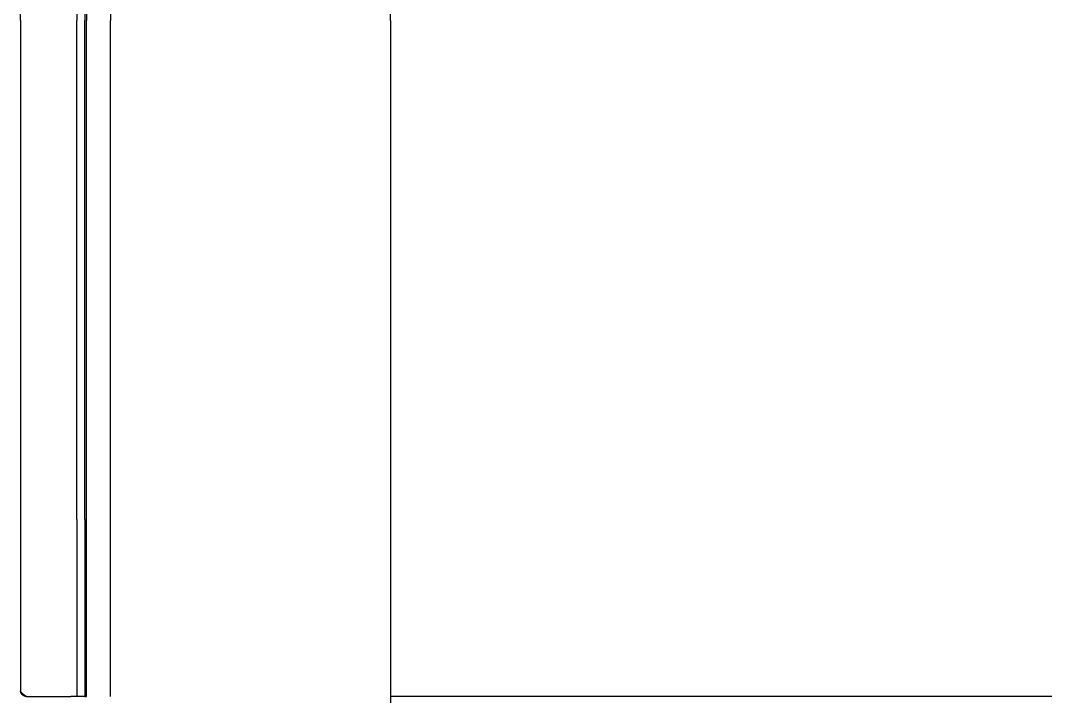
# Model space of a CAD drawing. Header units: millimetres. Extents: x -1480 to 5249, y -840 to 3860.
# Drawn here: x 1160 to 1797, y 230 to 650 of the extents above; entities that cross this region are included whole.
import ezdxf

# ---------------------------------------------------------------- set-up
doc = ezdxf.new("R2010")
doc.units = ezdxf.units.MM
doc.header["$MEASUREMENT"] = 0
doc.layers.add('Utwórz2D linie widoczne', color=7, linetype='Continuous', true_color=0x000000)

msp = doc.modelspace()

# ---------------------------------------------------------------- linework, layer by layer
at = {"layer": 'Utwórz2D linie widoczne'}
for p, q in [((1200.58, 1069.86), (1200.58, 649.86)), ((1215.58, 1069.86), (1215.58, 649.86)), ((1389.57, 649.86), (1389.57, 1069.86)), ((1159.57, 649.86), (1159.57, 959.86)), ((1194.57, 959.86), (1194.57, 649.86)), ((1199.57, 959.86), (1199.57, 649.86)), ((1159.57, 649.86), (1159.57, 339.86)), ((1194.57, 339.86), (1194.57, 649.86)), ((1199.57, 339.86), (1199.57, 649.86)), ((1200.58, 229.86), (1200.58, 649.86)), ((1215.58, 229.86), (1215.58, 649.86)), ((1389.57, 649.86), (1389.57, 229.86)), ((1159.57, 339.86), (1159.57, 233.66)), ((1194.57, 339.86), (1194.57, 229.86)), ((1199.57, 339.86), (1199.57, 229.86)), ((1159.57, 233.66), (1159.58, 233.6)), ((1159.58, 233.6), (1159.58, 233.55)), ((1159.58, 233.55), (1159.58, 233.49)), ((1159.58, 233.49), (1159.59, 233.44)), ((1159.59, 233.29), (1159.58, 233.42)), ((1159.59, 233.44), (1159.6, 233.38)), ((1159.61, 233.16), (1159.59, 233.29)), ((1159.6, 233.38), (1159.61, 233.33)), ((1159.61, 233.33), (1159.62, 233.27)), ((1159.63, 233.03), (1159.61, 233.16)), ((1159.62, 233.27), (1159.64, 233.22)), ((1159.65, 232.9), (1159.63, 233.03)), ((1159.64, 233.22), (1159.65, 233.17)), ((1159.65, 233.17), (1159.67, 233.11)), ((1159.68, 232.78), (1159.65, 232.9)), ((1159.67, 233.11), (1159.69, 233.06)), ((1159.71, 232.65), (1159.68, 232.78)), ((1159.71, 233), (1159.69, 233.06)), ((1159.74, 232.94), (1159.71, 233)), ((1159.75, 232.52), (1159.71, 232.65)), ((1159.77, 232.88), (1159.74, 232.94)), ((1159.79, 232.4), (1159.75, 232.52)), ((1159.8, 232.82), (1159.77, 232.88)), ((1159.83, 232.28), (1159.79, 232.4)), ((1159.8, 232.82), (1159.85, 232.73)), ((1159.88, 232.16), (1159.83, 232.28)), ((1159.85, 232.73), (1159.91, 232.63)), ((1159.94, 232.04), (1159.88, 232.16)), ((1159.91, 232.63), (1159.97, 232.54)), ((1159.99, 231.92), (1159.94, 232.04)), ((1159.97, 232.54), (1160.04, 232.45)), ((1160.05, 231.81), (1159.99, 231.92)), ((1160.04, 232.45), (1160.1, 232.36)), ((1160.12, 231.69), (1160.05, 231.81)), ((1160.1, 232.36), (1160.17, 232.28)), ((1160.19, 231.58), (1160.12, 231.69)), ((1160.17, 232.28), (1160.25, 232.19)), ((1160.26, 231.48), (1160.19, 231.58)), ((1160.25, 232.19), (1160.32, 232.11)), ((1160.34, 231.37), (1160.26, 231.48)), ((1160.56, 231.87), (1160.32, 232.11)), ((1160.42, 231.27), (1160.34, 231.37)), ((1160.5, 231.17), (1160.42, 231.27)), ((1160.59, 231.07), (1160.5, 231.17)), ((1160.56, 231.87), (1160.77, 231.69)), ((1160.68, 230.98), (1160.59, 231.07)), ((1160.77, 230.89), (1160.68, 230.98)), ((1160.77, 231.69), (1160.98, 231.5)), ((1160.87, 230.8), (1160.77, 230.89)), ((1160.97, 230.71), (1160.87, 230.8)), ((1161.07, 230.63), (1160.97, 230.71)), ((1160.98, 231.5), (1161.2, 231.33)), ((1161.18, 230.56), (1161.07, 230.63)), ((1161.28, 230.48), (1161.18, 230.56)), ((1161.2, 231.33), (1161.42, 231.16)), ((1161.39, 230.41), (1161.28, 230.48)), ((1161.51, 230.35), (1161.39, 230.41)), ((1161.75, 230.92), (1161.42, 231.16)), ((1161.62, 230.29), (1161.51, 230.35)), ((1161.74, 230.23), (1161.62, 230.29)), ((1161.85, 230.17), (1161.74, 230.23)), ((1161.75, 230.92), (1162.56, 230.38)), ((1161.98, 230.12), (1161.85, 230.17)), ((1162.1, 230.08), (1161.98, 230.12)), ((1162.22, 230.04), (1162.1, 230.08)), ((1162.35, 230), (1162.22, 230.04)), ((1162.47, 229.97), (1162.35, 230)), ((1162.6, 229.94), (1162.47, 229.97)), ((1162.56, 230.38), (1163.37, 229.86)), ((1162.73, 229.91), (1162.6, 229.94)), ((1162.85, 229.89), (1162.73, 229.91)), ((1162.98, 229.88), (1162.85, 229.89)), ((1163.11, 229.87), (1162.98, 229.88)), ((1163.24, 229.86), (1163.11, 229.87)), ((1163.37, 229.86), (1163.24, 229.86)), ((1163.37, 229.86), (1190.77, 229.86)), ((1194.57, 229.86), (1190.77, 229.86)), ((1195.77, 229.86), (1194.57, 229.86)), ((1199.57, 229.86), (1195.77, 229.86)), ((1199.57, 229.86), (1200.58, 229.86)), ((1389.57, 229.86), (1389.57, 55.86)), ((1809.57, 229.86), (1389.57, 229.86))]:
    msp.add_line(p, q, dxfattribs=at)

doc.saveas('drawing.dxf')
